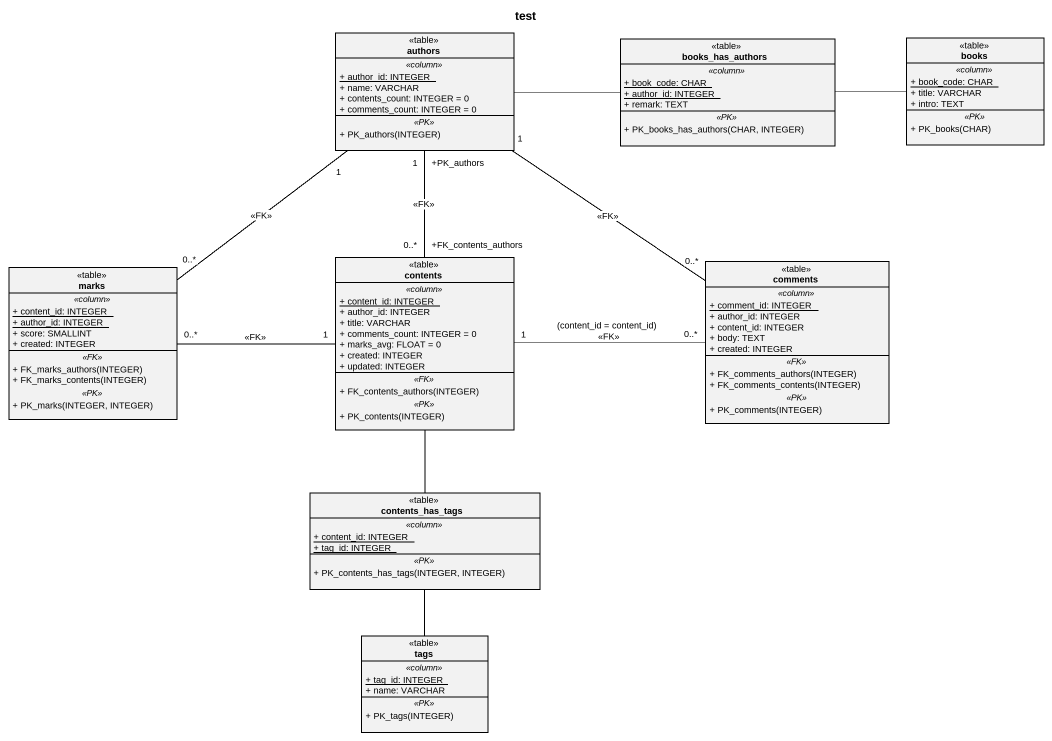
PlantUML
@startuml
title test
hide circle
hide empty members
skinparam classAttributeIconSize 0
class authors <<table>> {
  .. <<column>> ..
  {static} + author_id: INTEGER
  + name: VARCHAR
  + contents_count: INTEGER = 0
  + comments_count: INTEGER = 0
  .. <<PK>> ..
  + PK_authors(INTEGER)
}
class books_has_authors <<table>> {
  .. <<column>> ..
  {static} + book_code: CHAR
  {static} + author_id: INTEGER
  + remark: TEXT
  .. <<PK>> ..
  + PK_books_has_authors(CHAR, INTEGER)
}
class books <<table>> {
  .. <<column>> ..
  {static} + book_code: CHAR
  + title: VARCHAR
  + intro: TEXT
  .. <<PK>> ..
  + PK_books(CHAR)
}
class contents <<table>> {
  .. <<column>> ..
  {static} + content_id: INTEGER
  + author_id: INTEGER
  + title: VARCHAR
  + comments_count: INTEGER = 0
  + marks_avg: FLOAT = 0
  + created: INTEGER
  + updated: INTEGER
  .. <<FK>> ..
  + FK_contents_authors(INTEGER)
  .. <<PK>> ..
  + PK_contents(INTEGER)
}
class comments <<table>> {
  .. <<column>> ..
  {static} + comment_id: INTEGER
  + author_id: INTEGER
  + content_id: INTEGER
  + body: TEXT
  + created: INTEGER
  .. <<FK>> ..
  + FK_comments_authors(INTEGER)
  + FK_comments_contents(INTEGER)
  .. <<PK>> ..
  + PK_comments(INTEGER)
}
class marks <<table>> {
  .. <<column>> ..
  {static} + content_id: INTEGER
  {static} + author_id: INTEGER
  + score: SMALLINT
  + created: INTEGER
  .. <<FK>> ..
  + FK_marks_authors(INTEGER)
  + FK_marks_contents(INTEGER)
  .. <<PK>> ..
  + PK_marks(INTEGER, INTEGER)
}
class contents_has_tags <<table>> {
  .. <<column>> ..
  {static} + content_id: INTEGER
  {static} + tag_id: INTEGER
  .. <<PK>> ..
  + PK_contents_has_tags(INTEGER, INTEGER)
}
class tags <<table>> {
  .. <<column>> ..
  {static} + tag_id: INTEGER
  + name: VARCHAR
  .. <<PK>> ..
  + PK_tags(INTEGER)
}
authors -right- books_has_authors
books -left- books_has_authors
contents "+FK_contents_authors\n0..*" -up- "+PK_authors\n1" authors : <<FK>>
contents -- contents_has_tags
comments "0..*" -up- "1" authors : <<FK>>
comments "0..*" -left- "1" contents : (content_id = content_id)\n<<FK>>
marks "0..*" -up- "1" authors : <<FK>>
marks "0..*" -right- "1" contents : <<FK>>
tags -up- contents_has_tags
@enduml
